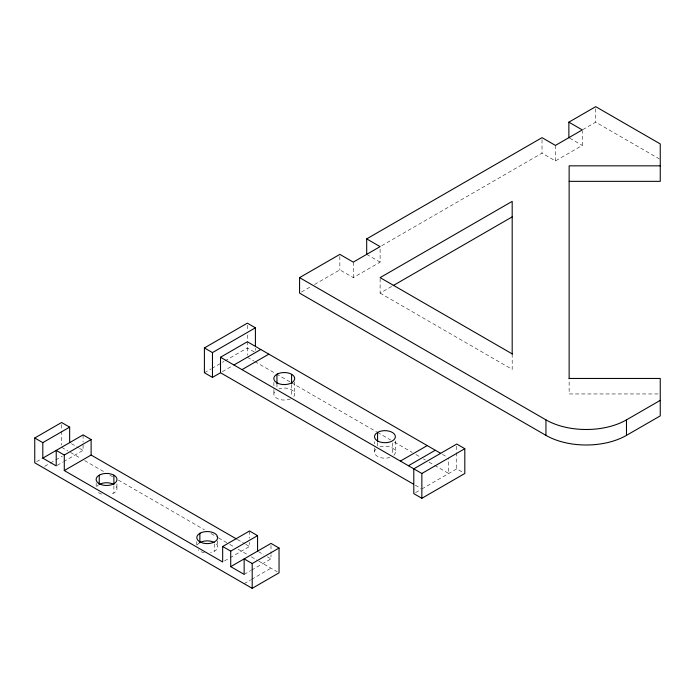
<?xml version="1.0" encoding="UTF-8"?>
<svg xmlns="http://www.w3.org/2000/svg" width="695" height="695" viewBox="0 0 695 695"><rect width="100%" height="100%" fill="white"/><g stroke="black" fill="none" stroke-linecap="round" stroke-linejoin="round"><path stroke-width="0.52" stroke-dasharray="3.48 2.61" d="M199.865 542.63L198.301 543.759A10.442 6.029 0 0 0 197.206 545.201M301.456 292.048L310.821 286.644M314.566 284.481L339.846 269.877L353.269 277.626L380.113 262.128L380.113 248.697M381.694 245.717L542.022 153.161L555.444 160.91L582.288 145.411L582.288 130.947M582.749 129.644L595.711 122.164L659.312 158.886M36.6 461.732L42.152 458.518M204.4 372.746L210.941 368.967M211.871 368.428L224.016 361.417M224.945 360.879L247.359 347.943L255.412 352.591M44.654 466.38L49.284 463.704M50.205 463.174L54.835 460.498M55.765 459.96L62.246 456.224M57.155 465.363L62.706 462.158M63.636 461.619L83.07 450.395L83.07 443.167M222.365 371.677L232.547 365.796M380.113 278.66L380.113 293.125L392.293 286.097M224.52 560.926L229.15 558.25M230.071 557.711L249.514 546.496L249.514 542.361M244.145 574.391L250.626 570.647M251.547 570.117L270.989 558.893L270.989 554.758M244.145 583.687L250.626 579.951M251.547 579.413L270.989 568.189M415.584 492.599L420.067 490.018M421.856 488.985L456.754 468.838L463.018 472.452M658.078 393.952L569.135 393.952L569.135 379.487M569.761 138.175L582.288 145.411M366.691 254.379L380.113 262.128M380.113 293.125L512.189 369.375L512.189 353.877M442.437 454.374L446.911 456.954M247.359 357.247L253.91 361.026M254.848 361.565L275.455 373.467M276.384 374.006L290.432 382.111M291.37 382.658L376.586 431.856M377.524 432.394L390.633 439.97M394.386 442.124L412.178 452.402M415.923 454.565L419.667 456.728M423.411 458.891L425.288 459.968M429.032 462.132L433.715 464.833M434.653 465.381L448.701 473.486L448.701 457.988M415.297 485.206L420.918 488.446M71.437 443.679L78.596 447.815M79.491 448.327L83.07 450.395M237.334 539.459L244.831 543.785M245.769 544.324L249.514 546.496M258.462 551.656L263.831 554.758M267.41 556.825L270.989 558.893M61.594 447.293L67.858 450.916M70.586 452.488L80.889 458.439M84.634 460.594L104.302 471.948M109.914 475.198L112.729 476.822M118.35 480.063L204.504 529.807M211.054 533.586L217.613 537.374M218.551 537.913L228.846 543.864M229.784 544.402L234.467 547.104M238.211 549.267L247.576 554.671M251.321 556.834L257.88 560.622M258.818 561.16L277.253 571.811M595.711 108.724L595.711 122.164M555.444 145.411L555.444 160.91M542.022 139.721L542.022 153.161M456.754 446.199L456.754 451.585M456.754 452.662L456.754 468.838M395.377 440.934L395.377 452.297M392.301 442.993L392.301 454.365M377.576 442.758L377.576 445.86M374.501 441.725L374.501 443.784M374.501 447.919L374.501 452.054M353.269 262.128L353.269 277.626M339.846 256.446L339.846 269.877M294.637 381.998L294.637 393.361M291.587 384.665L291.587 396.211M276.949 383.631L276.949 388.792M273.899 382.346L273.899 388.548M273.899 389.582L273.899 394.743M270.989 545.462L270.989 553.724M255.412 348.282L255.412 350.436M249.514 530.989L249.514 538.225M247.359 325.303L247.359 329.612M247.359 335.007L247.359 340.394M247.359 341.471L247.359 355.18M217.674 540.806L217.674 547M214.599 543.898L214.599 551.135M196.798 541.587L196.798 545.723M116.934 483.937L116.934 488.064M113.884 485.753L113.884 492.981M96.188 483.251L96.188 486.352M83.07 434.896L83.07 442.133M61.594 424.654L61.594 430.049M61.594 431.126L61.594 445.139M216.38 543.968A10.442 6.029 0 0 1 216.171 549.997L214.468 551.231A10.442 6.029 0 0 1 210.602 552.586M204.33 552.673A10.442 6.029 0 0 1 198.084 549.788M116.274 486.543A10.442 6.029 0 0 1 114.745 492.503L112.781 493.598A10.442 6.029 0 0 1 110.401 494.362M101.592 494.058A10.442 6.029 0 0 1 96.857 490.974M96.979 486.361A10.442 6.029 0 0 1 98.386 485.014M379.904 446.894A10.442 6.029 0 0 1 392.466 447.997A10.442 6.029 0 0 1 393.874 455.295M389.973 457.458A10.442 6.029 0 0 1 377.411 456.354A10.442 6.029 0 0 1 376.004 449.057M293.846 396.454A10.442 6.029 0 0 0 292.656 390.46L290.753 389.33A10.442 6.029 0 0 0 278.799 388.922M290.493 398.895A10.442 6.029 0 0 1 277.783 398.774A10.442 6.029 0 0 1 274.69 391.659"/><path stroke-width="1.04" d="M569.135 378.454L660.25 378.454L660.25 415.879L626.482 435.365A56.947 32.882 0 0 1 545.949 435.365L299.58 293.125L299.58 277.626L339.846 254.379L353.269 262.128L380.113 246.629L366.691 238.88L366.691 254.379M366.691 238.88L542.022 137.662L555.444 145.411L582.288 129.913L568.866 122.164L568.866 137.662M568.866 122.164L595.711 106.656L660.25 143.926L660.25 181.343L569.135 181.343M257.567 551.144L257.567 535.645L230.723 551.144L230.723 566.642L270.989 543.394L279.043 548.042L279.043 572.836L252.198 588.344L34.75 462.801L34.75 437.998L61.594 422.499L69.648 427.147L69.648 442.645M413.421 484.12L220.515 372.746L212.462 377.394L204.4 372.746L204.4 347.943L247.359 323.149L255.412 327.797L255.412 346.127M34.75 437.998L42.803 442.645L69.648 427.147M204.4 347.943L212.462 352.591L255.412 327.797M42.803 442.645L42.803 458.144L83.07 434.896L91.123 439.544L91.123 455.051L236.396 538.92M220.515 372.746L220.515 357.247L247.359 341.74L440.647 453.34M42.803 458.144L56.226 465.893L56.226 450.395L64.279 455.043L91.123 439.544M233.937 364.997L260.781 349.498M64.279 455.043L64.279 470.55L91.123 455.051M241.99 369.644L268.835 354.146M393.231 285.558L512.189 216.883M64.279 470.55L222.669 561.994L222.669 546.487L249.514 530.989L257.567 535.645M400.372 461.089L427.225 445.591M408.425 465.737L435.279 450.238M230.723 566.642L244.145 574.391L244.145 558.893L252.198 563.541L279.043 548.042M220.515 357.247L421.856 473.486L464.807 448.692L464.807 473.486L421.856 498.289L413.794 493.632L413.794 468.838L456.754 444.036L464.807 448.692M299.58 277.626L545.949 419.867A56.947 32.882 0 0 0 626.482 419.867L660.25 400.372M660.25 165.844L569.135 165.844L569.135 378.766M512.189 353.877L380.113 277.626L512.189 201.376L512.189 354.233M222.669 546.487L230.723 551.144M626.482 419.867L626.482 435.365M545.949 419.867L545.949 435.365M421.856 473.486L421.856 498.289M377.576 432.42L377.576 441.725M291.587 374.327L291.587 383.631M276.949 374.327L276.949 383.631M252.198 563.541L252.198 588.344M212.462 352.591L212.462 377.394M199.865 533.326L199.865 542.63M113.884 475.232L113.884 484.528L113.05 484.033A10.442 6.029 0 0 0 100.341 483.92M99.237 475.232L99.237 484.528M200.004 542.534A10.442 6.029 0 0 1 214.103 542.343M200.004 533.23L198.301 534.464A10.442 6.029 0 0 0 200.707 542.282A10.442 6.029 0 0 0 214.468 541.926L216.171 540.701A10.442 6.029 0 0 0 213.756 532.874A10.442 6.029 0 0 0 200.004 533.23M377.706 432.325L376.004 433.558A10.442 6.029 0 0 0 378.419 441.386A10.442 6.029 0 0 0 392.171 441.021L393.874 439.796A10.442 6.029 0 0 0 391.459 431.969A10.442 6.029 0 0 0 377.706 432.325M278.043 373.71L276.089 374.805A10.442 6.029 0 0 0 276.766 382.745A10.442 6.029 0 0 0 290.493 383.397L292.447 382.302A10.442 6.029 0 0 0 292.656 374.961L290.753 373.832A10.442 6.029 0 0 0 278.043 373.71M100.341 474.616L98.386 475.71A10.442 6.029 0 0 0 99.064 483.651A10.442 6.029 0 0 0 112.781 484.302L114.745 483.207A10.442 6.029 0 0 0 114.944 475.867L113.05 474.737A10.442 6.029 0 0 0 100.341 474.616"/></g></svg>
